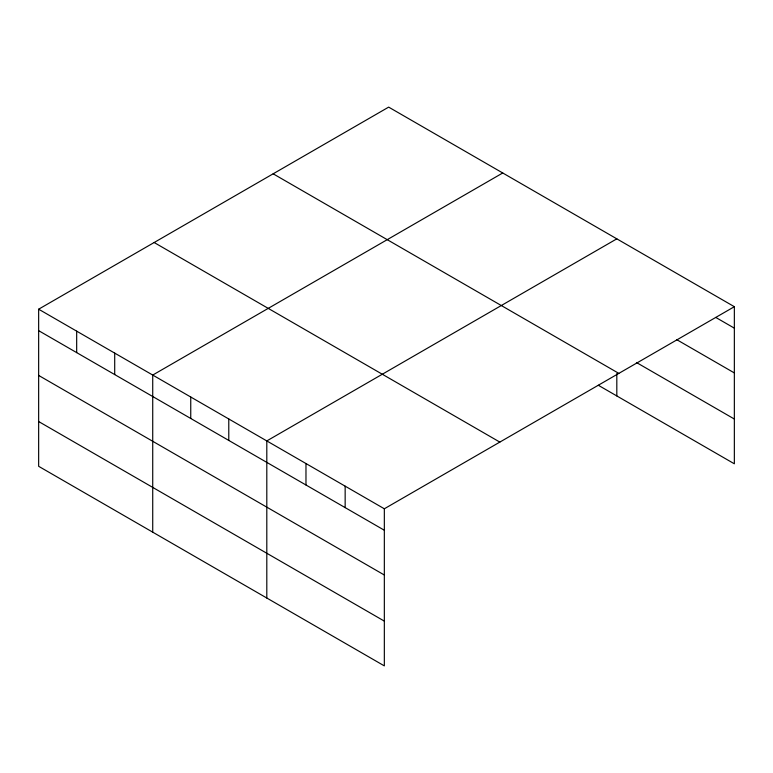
<?xml version="1.0" encoding="UTF-8"?>
<svg xmlns="http://www.w3.org/2000/svg" width="773" height="773" viewBox="0 0 773 773"><rect width="100%" height="100%" fill="white"/><g stroke="black" fill="none" stroke-linecap="round" stroke-linejoin="round"><path stroke-width="1.16" d="M734.35 306.697L388.664 107.118L38.65 309.2L38.65 466.303L384.336 665.882L384.336 508.779L734.35 306.697L734.35 463.8L598.321 385.263M502.74 172.978L152.725 375.06L152.725 532.162M616.815 238.847L266.801 440.919L266.801 598.022M715.788 317.442L734.35 328.158M676.617 339.589L734.35 372.924M636.411 362.489L734.35 419.034M273.159 173.809L618.844 373.388M154.156 242.519L499.841 442.098M38.65 309.2L384.336 508.779M38.65 330.66L384.336 530.239M38.65 375.427L384.336 575.006M38.65 421.536L384.336 621.115M616.815 373.562L616.815 395.94M345.154 486.159L345.154 507.619M305.973 463.539L305.973 485M228.779 418.966L228.779 440.436M190.747 397.013L190.747 418.483M114.704 353.106L114.704 374.567M76.672 331.153L76.672 352.614"/></g></svg>
